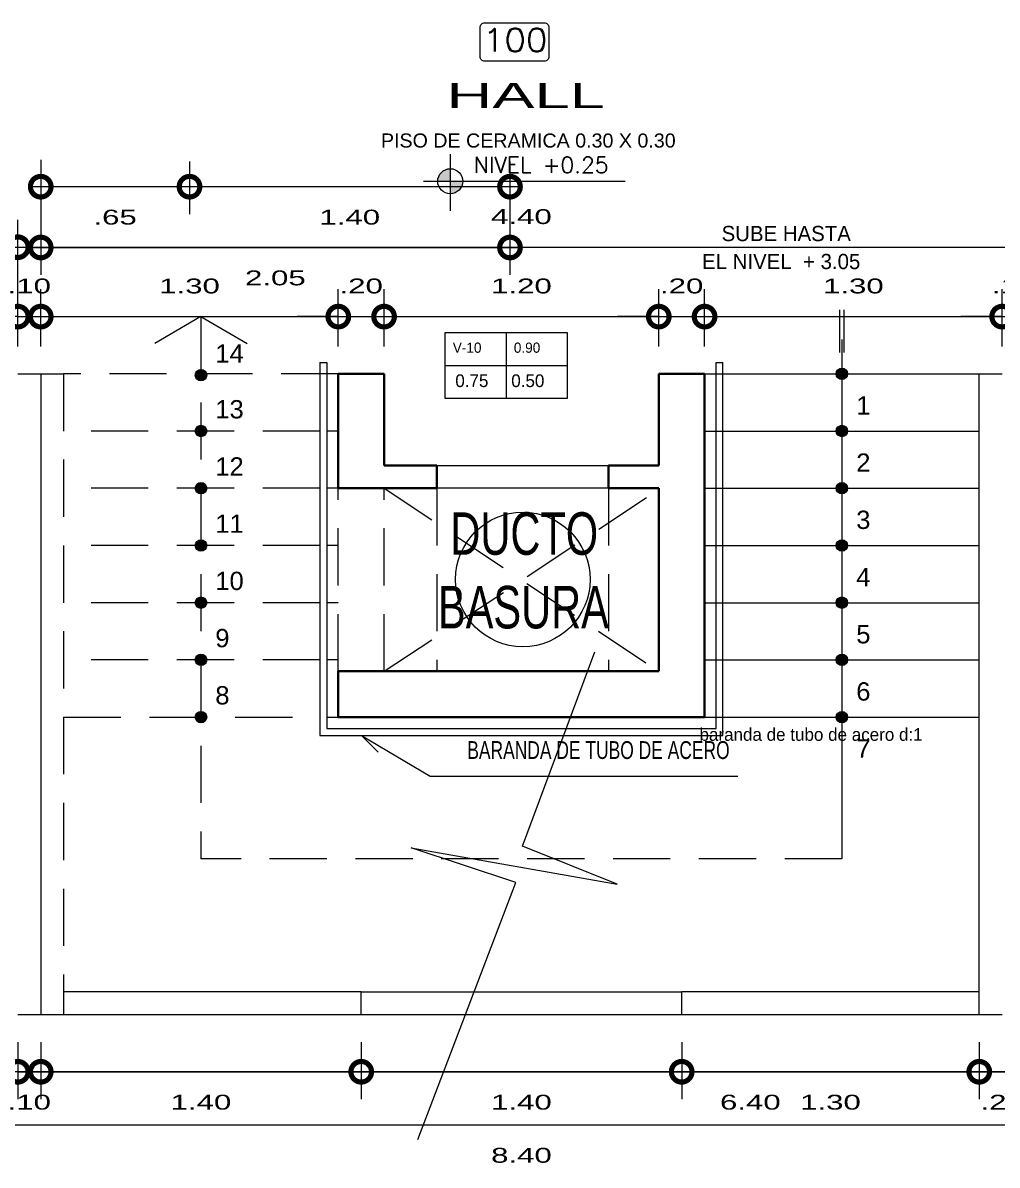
# Model space of a CAD drawing. Header units: inches. Extents: x 155.3 to 248.5, y 20.6 to 88.6.
# Drawn here: x 223.015 to 227.271, y 67.764 to 72.755 of the extents above; entities that cross this region are included whole.
import ezdxf
from ezdxf.enums import TextEntityAlignment as Align

# ---------------------------------------------------------------- set-up
doc = ezdxf.new("R2010")
doc.units = ezdxf.units.IN
doc.header["$MEASUREMENT"] = 0
doc.linetypes.add('CONTINUA', pattern=[0])
doc.linetypes.add('HIDDEN', pattern=[0.375, 0.25, -0.125])
for name, color, linetype in [('COLUMNAS', 1, 'Continuous'), ('COTAS', 252, 'Continuous'), ('ESCALERAS', 43, 'Continuous'), ('MOBILIARIO', 252, 'Continuous'), ('MURO', 7, 'Continuous'), ('MURO BAJO', 144, 'Continuous'), ('PROYECCIONES', 252, 'Continuous'), ('TEXTOS PLANTA', 7, 'Continuous'), ('TEXTURAS', 251, 'Continuous')]:
    doc.layers.add(name, color=color, linetype=linetype)
doc.styles.add('ARIALREG', font='arial.ttf')
doc.styles.add('Celso', font='swissel.ttf', dxfattribs={"width": 1.5})
doc.styles.add('ROMANS', font='romans', dxfattribs={"width": 1.1, "height": 1})
doc.styles.get("Standard").update_dxf_attribs({"font": 'arial.ttf'})
doc.dimstyles.new('PLANTA 1-50', dxfattribs={"dimtxt": 0.065, "dimasz": 0.18, "dimexe": 0.12, "dimexo": 0.12, "dimgap": 0.1, "dimtad": 2, "dimzin": 4, "dimdsep": 46, "dimtxsty": 'Celso', "dimblk": 'DOTSMALL', "dimcen": 0.065, "dimdle": 0.05, "dimclrd": 14, "dimclre": 251, "dimclrt": 256, "dimaunit": 1, "dimadec": 4, "dimazin": 1, "dimtfac": 1, "dimtix": 1, "dimtmove": 0, "dimatfit": 3, "dimldrblk": 'DOTSMALL', "dimfxl": 1, "dimlwd": 9, "dimlwe": 9, "dimarcsym": 0})

# ---------------------------------------------------------------- blocks, each defined once
blk = doc.blocks.new('_DotSmall')
at = {"color": 0, "linetype": 'ByBlock', "lineweight": 0, "const_width": 0.5}
blk.add_lwpolyline([(-0.0625, 0, 1), (0.0625, 0, 1)], format="xyb", close=True, dxfattribs=at)
blk = doc.blocks.new('*D504')
at = {"layer": 'COTAS', "color": 251, "linetype": 'CONTINUA', "lineweight": 9, "transparency": 16777216}
blk.add_line((222.9927, 71.3416), (222.9927, 71.5916), dxfattribs=at)
at = {"layer": 'COTAS', "color": 251, "linetype": 'Continuous', "lineweight": 9, "transparency": 16777216}
blk.add_line((223.0927, 71.3416), (223.0927, 71.5916), dxfattribs=at)
at = {"layer": 'COTAS', "color": 14, "linetype": 'CONTINUA', "lineweight": 9, "transparency": 16777216}
for p, q in [((222.9927, 71.4716), (222.8127, 71.4716)), ((222.9927, 71.4716), (223.0927, 71.4716)), ((223.0927, 71.4716), (223.2727, 71.4716))]:
    blk.add_line(p, q, dxfattribs=at)
at = {"layer": 'Defpoints', "color": 0, "lineweight": 0, "transparency": 16777216}
for p in [(223.0927, 71.4716), (222.9927, 71.2216), (223.0927, 71.2216)]:
    blk.add_point(p, dxfattribs=at)
at = {"layer": 'COTAS', "color": 14, "lineweight": 9, "transparency": 16777216, "xscale": 0.18, "yscale": 0.18, "zscale": 0.18}
blk.add_blockref('_DotSmall', (222.9927, 71.4716), dxfattribs=at)
at = {"layer": 'COTAS', "color": 14, "lineweight": 9, "transparency": 16777216, "xscale": 0.18, "yscale": 0.18, "zscale": 0.18, "rotation": 180}
blk.add_blockref('_DotSmall', (223.0927, 71.4716), dxfattribs=at)
at = {"layer": 'COTAS', "lineweight": 0, "transparency": 16777216, "insert": (223.0427, 71.605), "char_height": 0.065, "attachment_point": 5, "style": 'Celso'}
blk.add_mtext('.10', dxfattribs=at)
blk = doc.blocks.new('*D505')
at = {"layer": 'COTAS', "color": 251, "linetype": 'CONTINUA', "lineweight": 9, "transparency": 16777216}
blk.add_line((223.0927, 71.3416), (223.0927, 71.5916), dxfattribs=at)
at = {"layer": 'COTAS', "color": 251, "linetype": 'Continuous', "lineweight": 9, "transparency": 16777216}
blk.add_line((224.3927, 71.3416), (224.3927, 71.5916), dxfattribs=at)
at = {"layer": 'COTAS', "color": 14, "linetype": 'CONTINUA', "lineweight": 9, "transparency": 16777216}
blk.add_line((223.0427, 71.4716), (224.4427, 71.4716), dxfattribs=at)
at = {"layer": 'Defpoints', "color": 0, "lineweight": 0, "transparency": 16777216}
for p in [(224.3927, 71.4716), (223.0927, 71.2216), (224.3927, 71.2216)]:
    blk.add_point(p, dxfattribs=at)
at = {"layer": 'COTAS', "color": 14, "lineweight": 9, "transparency": 16777216, "xscale": 0.18, "yscale": 0.18, "zscale": 0.18, "rotation": 180}
blk.add_blockref('_DotSmall', (223.0927, 71.4716), dxfattribs=at)
at = {"layer": 'COTAS', "color": 14, "lineweight": 9, "transparency": 16777216, "xscale": 0.18, "yscale": 0.18, "zscale": 0.18}
blk.add_blockref('_DotSmall', (224.3927, 71.4716), dxfattribs=at)
at = {"layer": 'COTAS', "lineweight": 0, "transparency": 16777216, "insert": (223.7427, 71.605), "char_height": 0.065, "attachment_point": 5, "style": 'Celso'}
blk.add_mtext('1.30', dxfattribs=at)
blk = doc.blocks.new('*D506')
at = {"layer": 'COTAS', "color": 251, "linetype": 'CONTINUA', "lineweight": 9, "transparency": 16777216}
blk.add_line((224.3927, 71.3416), (224.3927, 71.5916), dxfattribs=at)
at = {"layer": 'COTAS', "color": 251, "linetype": 'Continuous', "lineweight": 9, "transparency": 16777216}
blk.add_line((224.5927, 71.3416), (224.5927, 71.5916), dxfattribs=at)
at = {"layer": 'COTAS', "color": 14, "linetype": 'CONTINUA', "lineweight": 9, "transparency": 16777216}
for p, q in [((224.3927, 71.4716), (224.2127, 71.4716)), ((224.3927, 71.4716), (224.5927, 71.4716)), ((224.5927, 71.4716), (224.7727, 71.4716))]:
    blk.add_line(p, q, dxfattribs=at)
at = {"layer": 'Defpoints', "color": 0, "lineweight": 0, "transparency": 16777216}
for p in [(224.5927, 71.4716), (224.3927, 71.2216), (224.5927, 71.2216)]:
    blk.add_point(p, dxfattribs=at)
at = {"layer": 'COTAS', "color": 14, "lineweight": 9, "transparency": 16777216, "xscale": 0.18, "yscale": 0.18, "zscale": 0.18}
blk.add_blockref('_DotSmall', (224.3927, 71.4716), dxfattribs=at)
at = {"layer": 'COTAS', "color": 14, "lineweight": 9, "transparency": 16777216, "xscale": 0.18, "yscale": 0.18, "zscale": 0.18, "rotation": 180}
blk.add_blockref('_DotSmall', (224.5927, 71.4716), dxfattribs=at)
at = {"layer": 'COTAS', "lineweight": 0, "transparency": 16777216, "insert": (224.4927, 71.605), "char_height": 0.065, "attachment_point": 5, "style": 'Celso'}
blk.add_mtext('.20', dxfattribs=at)
blk = doc.blocks.new('*D507')
at = {"layer": 'COTAS', "color": 251, "linetype": 'CONTINUA', "lineweight": 9, "transparency": 16777216}
blk.add_line((224.5927, 71.3416), (224.5927, 71.5916), dxfattribs=at)
at = {"layer": 'COTAS', "color": 251, "linetype": 'Continuous', "lineweight": 9, "transparency": 16777216}
blk.add_line((225.7927, 71.3416), (225.7927, 71.5916), dxfattribs=at)
at = {"layer": 'COTAS', "color": 14, "linetype": 'CONTINUA', "lineweight": 9, "transparency": 16777216}
blk.add_line((224.5427, 71.4716), (225.8427, 71.4716), dxfattribs=at)
at = {"layer": 'Defpoints', "color": 0, "lineweight": 0, "transparency": 16777216}
for p in [(225.7927, 71.4716), (224.5927, 71.2216), (225.7927, 71.2216)]:
    blk.add_point(p, dxfattribs=at)
at = {"layer": 'COTAS', "color": 14, "lineweight": 9, "transparency": 16777216, "xscale": 0.18, "yscale": 0.18, "zscale": 0.18, "rotation": 180}
blk.add_blockref('_DotSmall', (224.5927, 71.4716), dxfattribs=at)
at = {"layer": 'COTAS', "color": 14, "lineweight": 9, "transparency": 16777216, "xscale": 0.18, "yscale": 0.18, "zscale": 0.18}
blk.add_blockref('_DotSmall', (225.7927, 71.4716), dxfattribs=at)
at = {"layer": 'COTAS', "lineweight": 0, "transparency": 16777216, "insert": (225.1927, 71.605), "char_height": 0.065, "attachment_point": 5, "style": 'Celso'}
blk.add_mtext('1.20', dxfattribs=at)
blk = doc.blocks.new('*D508')
at = {"layer": 'COTAS', "color": 251, "linetype": 'CONTINUA', "lineweight": 9, "transparency": 16777216}
blk.add_line((225.7927, 71.3416), (225.7927, 71.5916), dxfattribs=at)
at = {"layer": 'COTAS', "color": 251, "linetype": 'Continuous', "lineweight": 9, "transparency": 16777216}
blk.add_line((225.9927, 71.3416), (225.9927, 71.5916), dxfattribs=at)
at = {"layer": 'COTAS', "color": 14, "linetype": 'CONTINUA', "lineweight": 9, "transparency": 16777216}
for p, q in [((225.7927, 71.4716), (225.6127, 71.4716)), ((225.7927, 71.4716), (225.9927, 71.4716)), ((225.9927, 71.4716), (226.1727, 71.4716))]:
    blk.add_line(p, q, dxfattribs=at)
at = {"layer": 'Defpoints', "color": 0, "lineweight": 0, "transparency": 16777216}
for p in [(225.9927, 71.4716), (225.7927, 71.2216), (225.9927, 71.2216)]:
    blk.add_point(p, dxfattribs=at)
at = {"layer": 'COTAS', "color": 14, "lineweight": 9, "transparency": 16777216, "xscale": 0.18, "yscale": 0.18, "zscale": 0.18}
blk.add_blockref('_DotSmall', (225.7927, 71.4716), dxfattribs=at)
at = {"layer": 'COTAS', "color": 14, "lineweight": 9, "transparency": 16777216, "xscale": 0.18, "yscale": 0.18, "zscale": 0.18, "rotation": 180}
blk.add_blockref('_DotSmall', (225.9927, 71.4716), dxfattribs=at)
at = {"layer": 'COTAS', "lineweight": 0, "transparency": 16777216, "insert": (225.8927, 71.605), "char_height": 0.065, "attachment_point": 5, "style": 'Celso'}
blk.add_mtext('.20', dxfattribs=at)
blk = doc.blocks.new('*D482')
at = {"layer": 'COTAS', "color": 251, "linetype": 'CONTINUA', "lineweight": 9, "transparency": 16777216}
blk.add_line((225.9927, 71.3416), (225.9927, 71.5916), dxfattribs=at)
at = {"layer": 'COTAS', "color": 251, "linetype": 'Continuous', "lineweight": 9, "transparency": 16777216}
blk.add_line((227.2927, 71.3416), (227.2927, 71.5916), dxfattribs=at)
at = {"layer": 'COTAS', "color": 14, "linetype": 'CONTINUA', "lineweight": 9, "transparency": 16777216}
blk.add_line((225.9427, 71.4716), (227.3427, 71.4716), dxfattribs=at)
at = {"layer": 'Defpoints', "color": 0, "lineweight": 0, "transparency": 16777216}
for p in [(227.2927, 71.4716), (225.9927, 71.2216), (227.2927, 71.2216)]:
    blk.add_point(p, dxfattribs=at)
at = {"layer": 'COTAS', "color": 14, "lineweight": 9, "transparency": 16777216, "xscale": 0.18, "yscale": 0.18, "zscale": 0.18, "rotation": 180}
blk.add_blockref('_DotSmall', (225.9927, 71.4716), dxfattribs=at)
at = {"layer": 'COTAS', "color": 14, "lineweight": 9, "transparency": 16777216, "xscale": 0.18, "yscale": 0.18, "zscale": 0.18}
blk.add_blockref('_DotSmall', (227.2927, 71.4716), dxfattribs=at)
at = {"layer": 'COTAS', "lineweight": 0, "transparency": 16777216, "insert": (226.6427, 71.605), "char_height": 0.065, "attachment_point": 5, "style": 'Celso'}
blk.add_mtext('1.30', dxfattribs=at)
blk = doc.blocks.new('*D483')
at = {"layer": 'COTAS', "color": 251, "linetype": 'CONTINUA', "lineweight": 9, "transparency": 16777216}
blk.add_line((227.2927, 71.3416), (227.2927, 71.5916), dxfattribs=at)
at = {"layer": 'COTAS', "color": 251, "linetype": 'Continuous', "lineweight": 9, "transparency": 16777216}
blk.add_line((227.3927, 71.3416), (227.3927, 71.5916), dxfattribs=at)
at = {"layer": 'COTAS', "color": 14, "linetype": 'CONTINUA', "lineweight": 9, "transparency": 16777216}
for p, q in [((227.2927, 71.4716), (227.1127, 71.4716)), ((227.2927, 71.4716), (227.3927, 71.4716)), ((227.3927, 71.4716), (227.5727, 71.4716))]:
    blk.add_line(p, q, dxfattribs=at)
at = {"layer": 'Defpoints', "color": 0, "lineweight": 0, "transparency": 16777216}
for p in [(227.3927, 71.4716), (227.2927, 71.2216), (227.3927, 71.2216)]:
    blk.add_point(p, dxfattribs=at)
at = {"layer": 'COTAS', "color": 14, "lineweight": 9, "transparency": 16777216, "xscale": 0.18, "yscale": 0.18, "zscale": 0.18}
blk.add_blockref('_DotSmall', (227.2927, 71.4716), dxfattribs=at)
at = {"layer": 'COTAS', "color": 14, "lineweight": 9, "transparency": 16777216, "xscale": 0.18, "yscale": 0.18, "zscale": 0.18, "rotation": 180}
blk.add_blockref('_DotSmall', (227.3927, 71.4716), dxfattribs=at)
at = {"layer": 'COTAS', "lineweight": 0, "transparency": 16777216, "insert": (227.3427, 71.605), "char_height": 0.065, "attachment_point": 5, "style": 'Celso'}
blk.add_mtext('.10', dxfattribs=at)
blk = doc.blocks.new('*D484')
at = {"layer": 'COTAS', "color": 251, "linetype": 'CONTINUA', "lineweight": 9, "transparency": 16777216}
blk.add_line((222.9927, 71.3416), (222.9927, 71.8948), dxfattribs=at)
at = {"layer": 'COTAS', "color": 251, "linetype": 'Continuous', "lineweight": 9, "transparency": 16777216}
blk.add_line((227.3927, 71.3416), (227.3927, 71.8948), dxfattribs=at)
at = {"layer": 'COTAS', "color": 14, "linetype": 'CONTINUA', "lineweight": 9, "transparency": 16777216}
blk.add_line((222.9427, 71.7748), (227.4427, 71.7748), dxfattribs=at)
at = {"layer": 'Defpoints', "color": 0, "lineweight": 0, "transparency": 16777216}
for p in [(227.3927, 71.7748), (222.9927, 71.2216), (227.3927, 71.2216)]:
    blk.add_point(p, dxfattribs=at)
at = {"layer": 'COTAS', "color": 14, "lineweight": 9, "transparency": 16777216, "xscale": 0.18, "yscale": 0.18, "zscale": 0.18, "rotation": 180}
blk.add_blockref('_DotSmall', (222.9927, 71.7748), dxfattribs=at)
at = {"layer": 'COTAS', "color": 14, "lineweight": 9, "transparency": 16777216, "xscale": 0.18, "yscale": 0.18, "zscale": 0.18}
blk.add_blockref('_DotSmall', (227.3927, 71.7748), dxfattribs=at)
at = {"layer": 'COTAS', "lineweight": 0, "transparency": 16777216, "insert": (225.1927, 71.9082), "char_height": 0.065, "attachment_point": 5, "style": 'Celso'}
blk.add_mtext('4.40', dxfattribs=at)
blk = doc.blocks.new('*D485')
at = {"layer": 'COTAS', "color": 251, "linetype": 'CONTINUA', "lineweight": 9, "transparency": 16777216}
blk.add_line((222.9927, 68.3016), (222.9927, 68.0517), dxfattribs=at)
at = {"layer": 'COTAS', "color": 251, "linetype": 'Continuous', "lineweight": 9, "transparency": 16777216}
blk.add_line((223.0927, 68.3016), (223.0927, 68.0517), dxfattribs=at)
at = {"layer": 'COTAS', "color": 14, "linetype": 'CONTINUA', "lineweight": 9, "transparency": 16777216}
for p, q in [((222.9927, 68.1717), (222.8127, 68.1717)), ((222.9927, 68.1717), (223.0927, 68.1717)), ((223.0927, 68.1717), (223.2727, 68.1717))]:
    blk.add_line(p, q, dxfattribs=at)
at = {"layer": 'Defpoints', "color": 0, "lineweight": 0, "transparency": 16777216}
for p in [(222.9927, 68.4216), (223.0927, 68.4216), (223.0927, 68.1717)]:
    blk.add_point(p, dxfattribs=at)
at = {"layer": 'COTAS', "color": 14, "lineweight": 9, "transparency": 16777216, "xscale": 0.18, "yscale": 0.18, "zscale": 0.18}
blk.add_blockref('_DotSmall', (222.9927, 68.1717), dxfattribs=at)
at = {"layer": 'COTAS', "color": 14, "lineweight": 9, "transparency": 16777216, "xscale": 0.18, "yscale": 0.18, "zscale": 0.18, "rotation": 180}
blk.add_blockref('_DotSmall', (223.0927, 68.1717), dxfattribs=at)
at = {"layer": 'COTAS', "lineweight": 0, "transparency": 16777216, "insert": (223.0427, 68.0384), "char_height": 0.065, "attachment_point": 5, "style": 'Celso'}
blk.add_mtext('.10', dxfattribs=at)
blk = doc.blocks.new('*D486')
at = {"layer": 'COTAS', "color": 251, "linetype": 'CONTINUA', "lineweight": 9, "transparency": 16777216}
blk.add_line((223.0927, 68.3016), (223.0927, 68.0517), dxfattribs=at)
at = {"layer": 'COTAS', "color": 251, "linetype": 'Continuous', "lineweight": 9, "transparency": 16777216}
blk.add_line((224.4927, 68.3016), (224.4927, 68.0517), dxfattribs=at)
at = {"layer": 'COTAS', "color": 14, "linetype": 'CONTINUA', "lineweight": 9, "transparency": 16777216}
blk.add_line((223.0427, 68.1717), (224.5427, 68.1717), dxfattribs=at)
at = {"layer": 'Defpoints', "color": 0, "lineweight": 0, "transparency": 16777216}
for p in [(223.0927, 68.4216), (224.4927, 68.4216), (224.4927, 68.1717)]:
    blk.add_point(p, dxfattribs=at)
at = {"layer": 'COTAS', "color": 14, "lineweight": 9, "transparency": 16777216, "xscale": 0.18, "yscale": 0.18, "zscale": 0.18, "rotation": 180}
blk.add_blockref('_DotSmall', (223.0927, 68.1717), dxfattribs=at)
at = {"layer": 'COTAS', "color": 14, "lineweight": 9, "transparency": 16777216, "xscale": 0.18, "yscale": 0.18, "zscale": 0.18}
blk.add_blockref('_DotSmall', (224.4927, 68.1717), dxfattribs=at)
at = {"layer": 'COTAS', "lineweight": 0, "transparency": 16777216, "insert": (223.7927, 68.0384), "char_height": 0.065, "attachment_point": 5, "style": 'Celso'}
blk.add_mtext('1.40', dxfattribs=at)
blk = doc.blocks.new('*D487')
at = {"layer": 'COTAS', "color": 251, "linetype": 'CONTINUA', "lineweight": 9, "transparency": 16777216}
blk.add_line((224.4927, 68.3016), (224.4927, 68.0517), dxfattribs=at)
at = {"layer": 'COTAS', "color": 251, "linetype": 'Continuous', "lineweight": 9, "transparency": 16777216}
blk.add_line((225.8927, 68.3016), (225.8927, 68.0517), dxfattribs=at)
at = {"layer": 'COTAS', "color": 14, "linetype": 'CONTINUA', "lineweight": 9, "transparency": 16777216}
blk.add_line((224.4427, 68.1717), (225.9427, 68.1717), dxfattribs=at)
at = {"layer": 'Defpoints', "color": 0, "lineweight": 0, "transparency": 16777216}
for p in [(224.4927, 68.4216), (225.8927, 68.4216), (225.8927, 68.1717)]:
    blk.add_point(p, dxfattribs=at)
at = {"layer": 'COTAS', "color": 14, "lineweight": 9, "transparency": 16777216, "xscale": 0.18, "yscale": 0.18, "zscale": 0.18, "rotation": 180}
blk.add_blockref('_DotSmall', (224.4927, 68.1717), dxfattribs=at)
at = {"layer": 'COTAS', "color": 14, "lineweight": 9, "transparency": 16777216, "xscale": 0.18, "yscale": 0.18, "zscale": 0.18}
blk.add_blockref('_DotSmall', (225.8927, 68.1717), dxfattribs=at)
at = {"layer": 'COTAS', "lineweight": 0, "transparency": 16777216, "insert": (225.1927, 68.0384), "char_height": 0.065, "attachment_point": 5, "style": 'Celso'}
blk.add_mtext('1.40', dxfattribs=at)
blk = doc.blocks.new('*D488')
at = {"layer": 'COTAS', "color": 251, "linetype": 'CONTINUA', "lineweight": 9, "transparency": 16777216}
blk.add_line((225.8927, 68.3016), (225.8927, 68.0517), dxfattribs=at)
at = {"layer": 'COTAS', "color": 251, "linetype": 'Continuous', "lineweight": 9, "transparency": 16777216}
blk.add_line((227.1927, 68.3016), (227.1927, 68.0517), dxfattribs=at)
at = {"layer": 'COTAS', "color": 14, "linetype": 'CONTINUA', "lineweight": 9, "transparency": 16777216}
blk.add_line((225.8427, 68.1717), (227.2427, 68.1717), dxfattribs=at)
at = {"layer": 'Defpoints', "color": 0, "lineweight": 0, "transparency": 16777216}
for p in [(225.8927, 68.4216), (227.1927, 68.4216), (227.1927, 68.1717)]:
    blk.add_point(p, dxfattribs=at)
at = {"layer": 'COTAS', "color": 14, "lineweight": 9, "transparency": 16777216, "xscale": 0.18, "yscale": 0.18, "zscale": 0.18, "rotation": 180}
blk.add_blockref('_DotSmall', (225.8927, 68.1717), dxfattribs=at)
at = {"layer": 'COTAS', "color": 14, "lineweight": 9, "transparency": 16777216, "xscale": 0.18, "yscale": 0.18, "zscale": 0.18}
blk.add_blockref('_DotSmall', (227.1927, 68.1717), dxfattribs=at)
at = {"layer": 'COTAS', "lineweight": 0, "transparency": 16777216, "insert": (226.5427, 68.0384), "char_height": 0.065, "attachment_point": 5, "style": 'Celso'}
blk.add_mtext('1.30', dxfattribs=at)
blk = doc.blocks.new('*D489')
at = {"layer": 'COTAS', "color": 251, "linetype": 'CONTINUA', "lineweight": 9, "transparency": 16777216}
blk.add_line((227.1927, 68.3016), (227.1927, 68.0517), dxfattribs=at)
at = {"layer": 'COTAS', "color": 251, "linetype": 'Continuous', "lineweight": 9, "transparency": 16777216}
blk.add_line((227.3927, 68.3016), (227.3927, 68.0517), dxfattribs=at)
at = {"layer": 'COTAS', "color": 14, "linetype": 'CONTINUA', "lineweight": 9, "transparency": 16777216}
for p, q in [((227.1927, 68.1717), (227.0127, 68.1717)), ((227.1927, 68.1717), (227.3927, 68.1717)), ((227.3927, 68.1717), (227.5727, 68.1717))]:
    blk.add_line(p, q, dxfattribs=at)
at = {"layer": 'Defpoints', "color": 0, "lineweight": 0, "transparency": 16777216}
for p in [(227.1927, 68.4216), (227.3927, 68.4216), (227.3927, 68.1717)]:
    blk.add_point(p, dxfattribs=at)
at = {"layer": 'COTAS', "color": 14, "lineweight": 9, "transparency": 16777216, "xscale": 0.18, "yscale": 0.18, "zscale": 0.18}
blk.add_blockref('_DotSmall', (227.1927, 68.1717), dxfattribs=at)
at = {"layer": 'COTAS', "color": 14, "lineweight": 9, "transparency": 16777216, "xscale": 0.18, "yscale": 0.18, "zscale": 0.18, "rotation": 180}
blk.add_blockref('_DotSmall', (227.3927, 68.1717), dxfattribs=at)
at = {"layer": 'COTAS', "lineweight": 0, "transparency": 16777216, "insert": (227.2927, 68.0383), "char_height": 0.065, "attachment_point": 5, "style": 'Celso'}
blk.add_mtext('.20', dxfattribs=at)
blk = doc.blocks.new('*D491')
at = {"layer": 'COTAS', "color": 251, "linetype": 'Continuous', "lineweight": 9, "transparency": 16777216}
blk.add_line((222.9927, 68.3016), (222.9927, 68.0517), dxfattribs=at)
at = {"layer": 'COTAS', "color": 251, "linetype": 'CONTINUA', "lineweight": 9, "transparency": 16777216}
blk.add_line((229.3927, 68.3016), (229.3927, 68.0517), dxfattribs=at)
at = {"layer": 'COTAS', "color": 14, "linetype": 'CONTINUA', "lineweight": 9, "transparency": 16777216}
blk.add_line((229.4427, 68.1717), (222.9427, 68.1717), dxfattribs=at)
at = {"layer": 'Defpoints', "color": 0, "lineweight": 0, "transparency": 16777216}
for p in [(222.9927, 68.4216), (229.3927, 68.4216), (222.9927, 68.1717)]:
    blk.add_point(p, dxfattribs=at)
at = {"layer": 'COTAS', "color": 14, "lineweight": 9, "transparency": 16777216, "xscale": 0.18, "yscale": 0.18, "zscale": 0.18, "rotation": 180}
blk.add_blockref('_DotSmall', (222.9927, 68.1717), dxfattribs=at)
at = {"layer": 'COTAS', "color": 14, "lineweight": 9, "transparency": 16777216, "xscale": 0.18, "yscale": 0.18, "zscale": 0.18}
blk.add_blockref('_DotSmall', (229.3927, 68.1717), dxfattribs=at)
at = {"layer": 'COTAS', "lineweight": 0, "transparency": 16777216, "insert": (226.1927, 68.0384), "char_height": 0.065, "attachment_point": 5, "style": 'Celso'}
blk.add_mtext('6.40', dxfattribs=at)
blk = doc.blocks.new('*D492')
at = {"layer": 'COTAS', "color": 251, "linetype": 'Continuous', "lineweight": 9, "transparency": 16777216}
blk.add_line((220.9928, 68.3016), (220.9928, 68.0517), dxfattribs=at)
at = {"layer": 'COTAS', "color": 251, "linetype": 'CONTINUA', "lineweight": 9, "transparency": 16777216}
blk.add_line((222.9927, 68.3016), (222.9927, 68.0517), dxfattribs=at)
at = {"layer": 'COTAS', "color": 14, "linetype": 'CONTINUA', "lineweight": 9, "transparency": 16777216}
blk.add_line((223.0427, 68.1717), (220.9428, 68.1717), dxfattribs=at)
at = {"layer": 'Defpoints', "color": 0, "lineweight": 0, "transparency": 16777216}
for p in [(220.9928, 68.4216), (222.9927, 68.4216), (220.9928, 68.1717)]:
    blk.add_point(p, dxfattribs=at)
at = {"layer": 'COTAS', "color": 14, "lineweight": 9, "transparency": 16777216, "xscale": 0.18, "yscale": 0.18, "zscale": 0.18, "rotation": 180}
blk.add_blockref('_DotSmall', (220.9928, 68.1717), dxfattribs=at)
at = {"layer": 'COTAS', "color": 14, "lineweight": 9, "transparency": 16777216, "xscale": 0.18, "yscale": 0.18, "zscale": 0.18}
blk.add_blockref('_DotSmall', (222.9927, 68.1717), dxfattribs=at)
at = {"layer": 'COTAS', "lineweight": 0, "transparency": 16777216, "insert": (221.9927, 68.0383), "char_height": 0.065, "attachment_point": 5, "style": 'Celso'}
blk.add_mtext('2.00', dxfattribs=at)
blk = doc.blocks.new('*D493')
at = {"layer": 'COTAS', "color": 251, "linetype": 'CONTINUA', "lineweight": 9, "transparency": 16777216}
blk.add_line((220.9928, 68.3016), (220.9928, 67.8197), dxfattribs=at)
at = {"layer": 'COTAS', "color": 251, "linetype": 'Continuous', "lineweight": 9, "transparency": 16777216}
blk.add_line((229.3927, 68.3016), (229.3927, 67.8197), dxfattribs=at)
at = {"layer": 'COTAS', "color": 14, "linetype": 'CONTINUA', "lineweight": 9, "transparency": 16777216}
blk.add_line((220.9428, 67.9397), (229.4427, 67.9397), dxfattribs=at)
at = {"layer": 'Defpoints', "color": 0, "lineweight": 0, "transparency": 16777216}
for p in [(220.9928, 68.4216), (229.3927, 68.4216), (229.3927, 67.9397)]:
    blk.add_point(p, dxfattribs=at)
at = {"layer": 'COTAS', "color": 14, "lineweight": 9, "transparency": 16777216, "xscale": 0.18, "yscale": 0.18, "zscale": 0.18, "rotation": 180}
blk.add_blockref('_DotSmall', (220.9928, 67.9397), dxfattribs=at)
at = {"layer": 'COTAS', "color": 14, "lineweight": 9, "transparency": 16777216, "xscale": 0.18, "yscale": 0.18, "zscale": 0.18}
blk.add_blockref('_DotSmall', (229.3927, 67.9397), dxfattribs=at)
at = {"layer": 'COTAS', "lineweight": 0, "transparency": 16777216, "insert": (225.1927, 67.8063), "char_height": 0.065, "attachment_point": 5, "style": 'Celso'}
blk.add_mtext('8.40', dxfattribs=at)
blk = doc.blocks.new('*D345')
at = {"layer": 'COTAS', "color": 251, "linetype": 'Continuous', "lineweight": 9, "transparency": 16777216}
blk.add_line((223.7427, 72.1489), (223.7427, 71.9193), dxfattribs=at)
at = {"layer": 'COTAS', "color": 251, "linetype": 'CONTINUA', "lineweight": 9, "transparency": 16777216}
blk.add_line((225.1427, 72.1489), (225.1427, 71.9193), dxfattribs=at)
at = {"layer": 'COTAS', "color": 14, "linetype": 'CONTINUA', "lineweight": 9, "transparency": 16777216}
blk.add_line((225.1927, 72.0393), (223.6927, 72.0393), dxfattribs=at)
at = {"layer": 'Defpoints', "color": 0, "lineweight": 0, "transparency": 16777216}
for p in [(223.7427, 72.2689), (225.1427, 72.2689), (223.7427, 72.0393)]:
    blk.add_point(p, dxfattribs=at)
at = {"layer": 'COTAS', "color": 14, "lineweight": 9, "transparency": 16777216, "xscale": 0.18, "yscale": 0.18, "zscale": 0.18, "rotation": 180}
blk.add_blockref('_DotSmall', (223.7427, 72.0393), dxfattribs=at)
at = {"layer": 'COTAS', "color": 14, "lineweight": 9, "transparency": 16777216, "xscale": 0.18, "yscale": 0.18, "zscale": 0.18}
blk.add_blockref('_DotSmall', (225.1427, 72.0393), dxfattribs=at)
at = {"layer": 'COTAS', "lineweight": 0, "transparency": 16777216, "insert": (224.4427, 71.9059), "char_height": 0.065, "attachment_point": 5, "style": 'Celso'}
blk.add_mtext('1.40', dxfattribs=at)
blk = doc.blocks.new('*D346')
at = {"layer": 'COTAS', "color": 251, "linetype": 'Continuous', "lineweight": 9, "transparency": 16777216}
blk.add_line((223.0927, 72.1572), (223.0927, 71.9193), dxfattribs=at)
at = {"layer": 'COTAS', "color": 251, "linetype": 'CONTINUA', "lineweight": 9, "transparency": 16777216}
blk.add_line((223.7427, 72.1489), (223.7427, 71.9193), dxfattribs=at)
at = {"layer": 'COTAS', "color": 14, "linetype": 'CONTINUA', "lineweight": 9, "transparency": 16777216}
blk.add_line((223.7927, 72.0393), (223.0427, 72.0393), dxfattribs=at)
at = {"layer": 'Defpoints', "color": 0, "lineweight": 0, "transparency": 16777216}
for p in [(223.0927, 72.2772), (223.7427, 72.2689), (223.0927, 72.0393)]:
    blk.add_point(p, dxfattribs=at)
at = {"layer": 'COTAS', "color": 14, "lineweight": 9, "transparency": 16777216, "xscale": 0.18, "yscale": 0.18, "zscale": 0.18, "rotation": 180}
blk.add_blockref('_DotSmall', (223.0927, 72.0393), dxfattribs=at)
at = {"layer": 'COTAS', "color": 14, "lineweight": 9, "transparency": 16777216, "xscale": 0.18, "yscale": 0.18, "zscale": 0.18}
blk.add_blockref('_DotSmall', (223.7427, 72.0393), dxfattribs=at)
at = {"layer": 'COTAS', "lineweight": 0, "transparency": 16777216, "insert": (223.4177, 71.9059), "char_height": 0.065, "attachment_point": 5, "style": 'Celso'}
blk.add_mtext('.65', dxfattribs=at)
blk = doc.blocks.new('*D347')
at = {"layer": 'COTAS', "color": 251, "linetype": 'CONTINUA', "lineweight": 9, "transparency": 16777216}
blk.add_line((223.0927, 72.1572), (223.0927, 71.6537), dxfattribs=at)
at = {"layer": 'COTAS', "color": 251, "linetype": 'Continuous', "lineweight": 9, "transparency": 16777216}
blk.add_line((225.1427, 72.1489), (225.1427, 71.6537), dxfattribs=at)
at = {"layer": 'COTAS', "color": 14, "linetype": 'CONTINUA', "lineweight": 9, "transparency": 16777216}
blk.add_line((223.0427, 71.7737), (225.1927, 71.7737), dxfattribs=at)
at = {"layer": 'Defpoints', "color": 0, "lineweight": 0, "transparency": 16777216}
for p in [(223.0927, 72.2772), (225.1427, 72.2689), (225.1427, 71.7737)]:
    blk.add_point(p, dxfattribs=at)
at = {"layer": 'COTAS', "color": 14, "lineweight": 9, "transparency": 16777216, "xscale": 0.18, "yscale": 0.18, "zscale": 0.18, "rotation": 180}
blk.add_blockref('_DotSmall', (223.0927, 71.7737), dxfattribs=at)
at = {"layer": 'COTAS', "color": 14, "lineweight": 9, "transparency": 16777216, "xscale": 0.18, "yscale": 0.18, "zscale": 0.18}
blk.add_blockref('_DotSmall', (225.1427, 71.7737), dxfattribs=at)
at = {"layer": 'COTAS', "lineweight": 0, "transparency": 16777216, "insert": (224.1177, 71.6403), "char_height": 0.065, "attachment_point": 5, "style": 'Celso'}
blk.add_mtext('2.05', dxfattribs=at)

msp = doc.modelspace()

# ---------------------------------------------------------------- hatches: boundary and pattern name
at = {"layer": 'ESCALERAS', "lineweight": 0}
h = msp.add_hatch(color=256, dxfattribs=at)
h.paths.add_polyline_path([(223.7927, 71.2405), (223.7927, 71.2155), (223.8177, 71.2155, 0.414214)])
h.paths.add_polyline_path([(223.7927, 71.2405, 0.414214), (223.7677, 71.2155), (223.7927, 71.2155)])
h.paths.add_polyline_path([(223.7927, 71.2155), (223.7677, 71.2155, 0.414214), (223.7927, 71.1905)])
h.paths.add_polyline_path([(223.8177, 71.2155), (223.7927, 71.2155), (223.7927, 71.1905, 0.414214)])
h = msp.add_hatch(color=256, dxfattribs=at)
h.paths.add_polyline_path([(226.5927, 71.2466), (226.5927, 71.2216), (226.6177, 71.2216, 0.414214)])
h.paths.add_polyline_path([(226.5927, 71.2466, 0.414214), (226.5677, 71.2216), (226.5927, 71.2216)])
h.paths.add_polyline_path([(226.5927, 71.2216), (226.5677, 71.2216, 0.414214), (226.5927, 71.1966)])
h.paths.add_polyline_path([(226.6177, 71.2216), (226.5927, 71.2216), (226.5927, 71.1966, 0.414214)])
h = msp.add_hatch(color=256, dxfattribs=at)
h.paths.add_polyline_path([(223.7927, 70.9966), (223.7927, 70.9716), (223.8177, 70.9716, 0.414214)])
h.paths.add_polyline_path([(223.7927, 70.9966, 0.414214), (223.7677, 70.9716), (223.7927, 70.9716)])
h.paths.add_polyline_path([(223.7927, 70.9716), (223.7677, 70.9716, 0.414214), (223.7927, 70.9466)])
h.paths.add_polyline_path([(223.8177, 70.9716), (223.7927, 70.9716), (223.7927, 70.9466, 0.414214)])
h = msp.add_hatch(color=256, dxfattribs=at)
h.paths.add_polyline_path([(226.5927, 70.9966), (226.5927, 70.9716), (226.6177, 70.9716, 0.414214)])
h.paths.add_polyline_path([(226.5927, 70.9966, 0.414214), (226.5677, 70.9716), (226.5927, 70.9716)])
h.paths.add_polyline_path([(226.5927, 70.9716), (226.5677, 70.9716, 0.414214), (226.5927, 70.9466)])
h.paths.add_polyline_path([(226.6177, 70.9716), (226.5927, 70.9716), (226.5927, 70.9466, 0.414214)])
h = msp.add_hatch(color=256, dxfattribs=at)
h.paths.add_polyline_path([(223.7927, 70.7466), (223.7927, 70.7216), (223.8177, 70.7216, 0.414214)])
h.paths.add_polyline_path([(223.7927, 70.7466, 0.414214), (223.7677, 70.7216), (223.7927, 70.7216)])
h.paths.add_polyline_path([(223.7927, 70.7216), (223.7677, 70.7216, 0.414214), (223.7927, 70.6966)])
h.paths.add_polyline_path([(223.8177, 70.7216), (223.7927, 70.7216), (223.7927, 70.6966, 0.414214)])
h = msp.add_hatch(color=256, dxfattribs=at)
h.paths.add_polyline_path([(226.5927, 70.7466), (226.5927, 70.7216), (226.6177, 70.7216, 0.414214)])
h.paths.add_polyline_path([(226.5927, 70.7466, 0.414214), (226.5677, 70.7216), (226.5927, 70.7216)])
h.paths.add_polyline_path([(226.5927, 70.7216), (226.5677, 70.7216, 0.414214), (226.5927, 70.6966)])
h.paths.add_polyline_path([(226.6177, 70.7216), (226.5927, 70.7216), (226.5927, 70.6966, 0.414214)])
h = msp.add_hatch(color=256, dxfattribs=at)
h.paths.add_polyline_path([(223.7927, 70.4966), (223.7927, 70.4716), (223.8177, 70.4716, 0.414214)])
h.paths.add_polyline_path([(223.7927, 70.4966, 0.414214), (223.7677, 70.4716), (223.7927, 70.4716)])
h.paths.add_polyline_path([(223.7927, 70.4716), (223.7677, 70.4716, 0.414214), (223.7927, 70.4466)])
h.paths.add_polyline_path([(223.8177, 70.4716), (223.7927, 70.4716), (223.7927, 70.4466, 0.414214)])
h = msp.add_hatch(color=256, dxfattribs=at)
h.paths.add_polyline_path([(226.5927, 70.4966), (226.5927, 70.4716), (226.6177, 70.4716, 0.414214)])
h.paths.add_polyline_path([(226.5927, 70.4966, 0.414214), (226.5677, 70.4716), (226.5927, 70.4716)])
h.paths.add_polyline_path([(226.5927, 70.4716), (226.5677, 70.4716, 0.414214), (226.5927, 70.4466)])
h.paths.add_polyline_path([(226.6177, 70.4716), (226.5927, 70.4716), (226.5927, 70.4466, 0.414214)])
h = msp.add_hatch(color=256, dxfattribs=at)
h.paths.add_polyline_path([(223.7927, 70.2466), (223.7927, 70.2216), (223.8177, 70.2216, 0.414214)])
h.paths.add_polyline_path([(223.7927, 70.2466, 0.414214), (223.7677, 70.2216), (223.7927, 70.2216)])
h.paths.add_polyline_path([(223.7927, 70.2216), (223.7677, 70.2216, 0.414214), (223.7927, 70.1966)])
h.paths.add_polyline_path([(223.8177, 70.2216), (223.7927, 70.2216), (223.7927, 70.1966, 0.414214)])
h = msp.add_hatch(color=256, dxfattribs=at)
h.paths.add_polyline_path([(226.5927, 70.2466), (226.5927, 70.2216), (226.6177, 70.2216, 0.414214)])
h.paths.add_polyline_path([(226.5927, 70.2466, 0.414214), (226.5677, 70.2216), (226.5927, 70.2216)])
h.paths.add_polyline_path([(226.5927, 70.2216), (226.5677, 70.2216, 0.414214), (226.5927, 70.1966)])
h.paths.add_polyline_path([(226.6177, 70.2216), (226.5927, 70.2216), (226.5927, 70.1966, 0.414214)])
h = msp.add_hatch(color=256, dxfattribs=at)
h.paths.add_polyline_path([(223.7927, 69.9966), (223.7927, 69.9716), (223.8177, 69.9716, 0.414214)])
h.paths.add_polyline_path([(223.7927, 69.9966, 0.414214), (223.7677, 69.9716), (223.7927, 69.9716)])
h.paths.add_polyline_path([(223.7927, 69.9716), (223.7677, 69.9716, 0.414214), (223.7927, 69.9466)])
h.paths.add_polyline_path([(223.8177, 69.9716), (223.7927, 69.9716), (223.7927, 69.9466, 0.414214)])
h = msp.add_hatch(color=256, dxfattribs=at)
h.paths.add_polyline_path([(226.5927, 69.9966), (226.5927, 69.9716), (226.6177, 69.9716, 0.414214)])
h.paths.add_polyline_path([(226.5927, 69.9966, 0.414214), (226.5677, 69.9716), (226.5927, 69.9716)])
h.paths.add_polyline_path([(226.5927, 69.9716), (226.5677, 69.9716, 0.414214), (226.5927, 69.9466)])
h.paths.add_polyline_path([(226.6177, 69.9716), (226.5927, 69.9716), (226.5927, 69.9466, 0.414214)])
h = msp.add_hatch(color=256, dxfattribs=at)
h.paths.add_polyline_path([(223.7927, 69.7466), (223.7927, 69.7216), (223.8177, 69.7216, 0.414214)])
h.paths.add_polyline_path([(223.7927, 69.7466, 0.414214), (223.7677, 69.7216), (223.7927, 69.7216)])
h.paths.add_polyline_path([(223.7927, 69.7216), (223.7677, 69.7216, 0.414214), (223.7927, 69.6966)])
h.paths.add_polyline_path([(223.8177, 69.7216), (223.7927, 69.7216), (223.7927, 69.6966, 0.414214)])
h = msp.add_hatch(color=256, dxfattribs=at)
h.paths.add_polyline_path([(226.5927, 69.7466), (226.5927, 69.7216), (226.6177, 69.7216, 0.414214)])
h.paths.add_polyline_path([(226.5927, 69.7466, 0.414214), (226.5677, 69.7216), (226.5927, 69.7216)])
h.paths.add_polyline_path([(226.5927, 69.7216), (226.5677, 69.7216, 0.414214), (226.5927, 69.6966)])
h.paths.add_polyline_path([(226.6177, 69.7216), (226.5927, 69.7216), (226.5927, 69.6966, 0.414214)])
at = {"layer": 'TEXTOS PLANTA', "lineweight": 9}
h = msp.add_hatch(color=7, dxfattribs=at)
h.paths.add_polyline_path([(224.8269, 72.0632), (224.8815, 72.0632), (224.8815, 72.1178, 0.414214)])
h.paths.add_polyline_path([(224.8815, 72.0632), (224.8815, 72.0086, 0.414214), (224.9362, 72.0632)])

# ---------------------------------------------------------------- linework, layer by layer
at = {"color": 2, "lineweight": 0}
msp.add_line((226.0427, 71.2716), (226.0727, 71.2716), dxfattribs=at)
at = {"color": 6, "lineweight": 25}
for p, q in [((225.1971, 69.1579), (225.513, 70.0065)), ((225.168, 68.9985), (224.7109, 69.1507)), ((224.7109, 69.1507), (225.6106, 68.9912)), ((225.6106, 68.9912), (225.1971, 69.1579)), ((224.74, 67.8751), (225.168, 68.9985))]:
    msp.add_line(p, q, dxfattribs=at)
for points in [[(224.8594, 71.4022), (225.3927, 71.4022), (225.3927, 71.1133), (224.8594, 71.1133), (224.8594, 71.4022)], [(225.1261, 71.4022), (225.1261, 71.1133)], [(224.8594, 71.2578), (225.3927, 71.2578)], [(224.5673, 69.5686), (224.4944, 69.6416), (224.7944, 69.4632), (226.1384, 69.4632)]]:
    msp.add_lwpolyline(points)
at = {"layer": 'COLUMNAS', "lineweight": 0}
for p, q in [((222.9927, 71.2216), (223.0927, 71.2216)), ((223.0927, 71.2216), (223.0927, 68.4216)), ((223.1927, 68.5216), (223.1927, 68.4216)), ((224.4927, 68.5216), (223.1927, 68.5216)), ((224.4927, 68.4216), (224.4927, 68.5216)), ((225.8927, 68.4216), (225.8927, 68.5216)), ((227.1927, 68.5216), (225.8927, 68.5216)), ((227.1927, 68.4216), (227.1927, 68.5216)), ((222.9927, 68.4216), (223.0927, 68.4216)), ((223.1927, 68.4216), (224.4927, 68.4216)), ((225.8927, 68.4216), (227.1927, 68.4216))]:
    msp.add_line(p, q, dxfattribs=at)
at = {"layer": 'ESCALERAS', "lineweight": 0}
for p, q in [((226.5829, 71.3148), (226.5829, 71.5016)), ((226.6026, 71.3148), (226.6026, 71.5016)), ((226.5927, 71.3716), (226.5927, 69.102)), ((225.9927, 71.2216), (227.1927, 71.2216)), ((227.1927, 68.5216), (227.1927, 71.2216)), ((225.9927, 70.9716), (227.1927, 70.9716)), ((225.9927, 70.7216), (227.1927, 70.7216)), ((225.9927, 70.4716), (227.1927, 70.4716)), ((225.9927, 70.2216), (227.1927, 70.2216)), ((225.9927, 69.9716), (227.1927, 69.9716)), ((225.9927, 69.7216), (227.1927, 69.7216))]:
    msp.add_line(p, q, dxfattribs=at)
at = {"layer": 'ESCALERAS', "color": 144, "linetype": 'HIDDEN', "lineweight": 0}
for p, q in [((223.7927, 71.4716), (223.5906, 71.3543)), ((223.7927, 71.4716), (223.7927, 69.102)), ((223.7927, 71.4716), (223.9949, 71.3543)), ((223.1927, 71.2216), (223.1927, 68.5216)), ((224.3927, 71.2216), (223.1927, 71.2216)), ((224.3127, 70.9716), (223.1927, 70.9716)), ((224.3927, 70.9716), (224.3427, 70.9716)), ((224.3127, 70.7216), (223.1927, 70.7216)), ((224.3927, 70.7216), (224.3427, 70.7216)), ((224.3127, 70.4716), (223.1927, 70.4716)), ((224.3927, 70.4716), (224.3427, 70.4716)), ((224.3127, 70.2216), (223.1927, 70.2216)), ((224.3927, 70.2216), (224.3427, 70.2216)), ((224.3127, 69.9716), (223.1927, 69.9716)), ((224.3927, 69.9716), (224.3427, 69.9716)), ((223.1927, 69.7216), (224.3127, 69.7216)), ((224.3427, 69.7216), (224.3927, 69.7216)), ((226.5927, 69.102), (223.7927, 69.102))]:
    msp.add_line(p, q, dxfattribs=at)
at = {"layer": 'ESCALERAS', "lineweight": 0}
for centre in [(223.7927, 71.2155), (226.5927, 71.2216), (223.7927, 70.9716), (226.5927, 70.9716), (223.7927, 70.7216), (226.5927, 70.7216), (223.7927, 70.4716), (226.5927, 70.4716), (223.7927, 70.2216), (226.5927, 70.2216), (223.7927, 69.9716), (226.5927, 69.9716), (223.7927, 69.7216), (226.5927, 69.7216)]:
    msp.add_circle(centre, 0.025, dxfattribs=at)
at = {"layer": 'MOBILIARIO', "color": 2, "lineweight": 0}
for p, q in [((224.3127, 71.2716), (224.3127, 69.6416)), ((224.3127, 71.2716), (224.3427, 71.2716)), ((224.3427, 71.2716), (224.3427, 69.6716)), ((226.0427, 69.6716), (226.0427, 71.2716)), ((226.0727, 69.6416), (226.0727, 71.2716)), ((224.3127, 69.6416), (226.0727, 69.6416)), ((224.3427, 69.6716), (226.0427, 69.6716))]:
    msp.add_line(p, q, dxfattribs=at)
at = {"layer": 'MURO', "color": 7, "lineweight": 40}
for p, q in [((224.3927, 71.2216), (224.3927, 70.7216)), ((224.3927, 71.2216), (224.5927, 71.2216)), ((224.5927, 71.2216), (224.5927, 70.8216)), ((225.7927, 71.2216), (225.9927, 71.2216)), ((225.7927, 70.8216), (225.7927, 71.2216)), ((225.9927, 69.7216), (225.9927, 71.2216)), ((224.5927, 70.8216), (224.8227, 70.8216)), ((224.8227, 70.8216), (224.8227, 70.7216)), ((225.5727, 70.8216), (225.5727, 70.7216)), ((225.5727, 70.8216), (225.7927, 70.8216)), ((224.3927, 70.7216), (224.8227, 70.7216)), ((225.5727, 70.7216), (225.7927, 70.7216)), ((225.7927, 69.9216), (225.7927, 70.7216)), ((224.3927, 69.9216), (224.3927, 69.7216)), ((224.3927, 69.9216), (225.7927, 69.9216)), ((224.3927, 69.7216), (225.9927, 69.7216))]:
    msp.add_line(p, q, dxfattribs=at)
at = {"layer": 'MURO BAJO', "lineweight": 15}
for p, q in [((224.8227, 70.8216), (225.5727, 70.8216)), ((225.5727, 70.7216), (224.8227, 70.7216)), ((224.4927, 68.5216), (225.8927, 68.5216)), ((224.4927, 68.4216), (225.8927, 68.4216))]:
    msp.add_line(p, q, dxfattribs=at)
at = {"layer": 'PROYECCIONES', "color": 252, "linetype": 'HIDDEN', "lineweight": 0}
for p, q in [((224.3927, 69.9216), (224.3927, 70.7216)), ((224.5927, 69.9216), (224.5927, 70.7216)), ((224.5927, 70.7216), (225.7927, 69.9216)), ((224.5927, 69.9216), (225.7927, 70.7162)), ((224.8227, 70.7216), (224.8227, 69.9216)), ((225.5727, 70.7216), (225.5727, 69.9216))]:
    msp.add_line(p, q, dxfattribs=at)
at = {"layer": 'TEXTOS PLANTA', "color": 7, "lineweight": 9}
for p, q in [((224.8815, 72.182), (224.8815, 71.9339)), ((224.7644, 72.0632), (225.6458, 72.0632))]:
    msp.add_line(p, q, dxfattribs=at)
msp.add_lwpolyline([(225.0322, 72.7553), (225.2928, 72.7553, -0.414214), (225.3128, 72.7353), (225.3128, 72.6078, -0.414214), (225.2928, 72.5878), (225.0322, 72.5878, -0.414214), (225.0122, 72.6078), (225.0122, 72.7353, -0.414214)], format="xyb", close=True, dxfattribs=at)
msp.add_circle((224.8815, 72.0632), 0.0546, dxfattribs=at)
at = {"layer": 'TEXTURAS', "color": 251, "lineweight": 0}
for p, q in [((223.0927, 71.2216), (223.1927, 71.2216)), ((227.1927, 71.2216), (227.2927, 71.2216)), ((223.0927, 68.4216), (223.1927, 68.4216)), ((227.1927, 68.4216), (227.2927, 68.4216))]:
    msp.add_line(p, q, dxfattribs=at)
msp.add_circle((225.1988, 70.323), 0.2939, dxfattribs=at)

# ---------------------------------------------------------------- texts
at = {"width": 0.7}
for s, height, p in [('DUCTO', 0.1857, (224.8823, 70.4308)), ('BASURA', 0.1857, (224.828, 70.1092)), ('BARANDA DE TUBO DE ACERO', 0.077838, (224.9562, 69.5386))]:
    msp.add_text(s, height=height, dxfattribs=at).set_placement(p)
at = {"width": 0.322222, "attachment_point": 4}
for s, insert, char_height in [('{\\fComic Sans MS|b0|i0|c1|p15;V-10}', (224.8927, 71.3356), 0.044444), ('{\\fComic Sans MS|b0|i0|c1|p15;0.90}', (225.1594, 71.3356), 0.044444), ('{\\fComic Sans MS|b0|i0|c1|p15;0.75}', (224.9038, 71.1911), 0.055556), ('{\\fComic Sans MS|b0|i0|c1|p15;0.50}', (225.1483, 71.1911), 0.055556)]:
    msp.add_mtext(s, dxfattribs=dict(at, insert=insert, char_height=char_height))
at = {"layer": 'ESCALERAS', "lineweight": 0, "style": 'ARIALREG'}
for s, p in [('14', (223.8553, 71.2706)), ('13', (223.8553, 71.0268)), ('1', (226.6553, 71.0437)), ('12', (223.8553, 70.7768)), ('2', (226.6553, 70.7937)), ('11', (223.8553, 70.5268)), ('3', (226.6553, 70.5437)), ('10', (223.8553, 70.2768)), ('4', (226.6553, 70.2937)), ('9', (223.8553, 70.0268)), ('5', (226.6553, 70.0437)), ('8', (223.8553, 69.7768)), ('6', (226.6553, 69.7937)), ('7', (226.6553, 69.5437))]:
    msp.add_text(s, height=0.08, dxfattribs=at).set_placement(p)
at = {"layer": 'TEXTOS PLANTA', "color": 7, "lineweight": 9, "style": 'ROMANS', "width": 1.1}
msp.add_text('100', height=0.1, dxfattribs=at).set_placement((225.1654, 72.6804), align=Align.MIDDLE_CENTER)
at = {"layer": 'TEXTOS PLANTA', "color": 7, "lineweight": 9, "width": 1.8}
msp.add_text('HALL', height=0.11, dxfattribs=at).set_placement((224.8656, 72.3826))
at = {"layer": 'TEXTOS PLANTA', "color": 7, "lineweight": 9}
msp.add_text('PISO DE CERAMICA 0.30 X 0.30', height=0.061427, dxfattribs=at).set_placement((224.5789, 72.2104))
at = {"layer": 'TEXTOS PLANTA', "color": 7, "lineweight": 9, "style": 'ROMANS'}
msp.add_text('NIVEL +0.25', height=0.07, dxfattribs=at).set_placement((224.9851, 72.0992))
at = {"layer": 'TEXTOS PLANTA', "color": 7, "lineweight": 9, "attachment_point": 4}
for s, insert, char_height, width in [('{\\fCentury Gothic|b0|i0|c1|p15;   SUBE HASTA}', (225.9928, 71.8342), 0.066667, 1.255556), ('{\\fCentury Gothic|b0|i0|c1|p15;EL NIVEL  + 3.05}', (225.9817, 71.712), 0.066667, 1.533333), ('{\\fCentury Gothic|b0|i0|c1|p15;baranda de tubo de acero d:1 }', (225.9706, 69.6453), 0.055556, 2.788889)]:
    msp.add_mtext(s, dxfattribs=dict(at, insert=insert, char_height=char_height, width=width))

# ---------------------------------------------------------------- dimensions: what is measured, and where the dimension line sits
at = {"layer": 'COTAS', "lineweight": 0}
for base, p1, p2, picture, middle in [((223.0927, 72.0393), (223.7427, 72.2689), (223.0927, 72.2772), '*D346', (223.4177, 71.9059)), ((224.3927, 71.4716), (223.0927, 71.2216), (224.3927, 71.2216), '*D505', (223.7427, 71.605)), ((224.5927, 71.4716), (224.3927, 71.2216), (224.5927, 71.2216), '*D506', (224.4927, 71.605)), ((225.7927, 71.4716), (224.5927, 71.2216), (225.7927, 71.2216), '*D507', (225.1927, 71.605)), ((225.9927, 71.4716), (225.7927, 71.2216), (225.9927, 71.2216), '*D508', (225.8927, 71.605)), ((227.2927, 71.4716), (225.9927, 71.2216), (227.2927, 71.2216), '*D482', (226.6427, 71.605)), ((227.3927, 71.4716), (227.2927, 71.2216), (227.3927, 71.2216), '*D483', (227.3427, 71.605)), ((220.9928, 68.1717), (222.9927, 68.4216), (220.9928, 68.4216), '*D492', (221.9927, 68.0383)), ((222.9927, 68.1717), (229.3927, 68.4216), (222.9927, 68.4216), '*D491', (226.1927, 68.0384)), ((224.4927, 68.1717), (223.0927, 68.4216), (224.4927, 68.4216), '*D486', (223.7927, 68.0384)), ((225.8927, 68.1717), (224.4927, 68.4216), (225.8927, 68.4216), '*D487', (225.1927, 68.0384)), ((227.1927, 68.1717), (225.8927, 68.4216), (227.1927, 68.4216), '*D488', (226.5427, 68.0384)), ((227.3927, 68.1717), (227.1927, 68.4216), (227.3927, 68.4216), '*D489', (227.2927, 68.0383))]:
    dim = msp.add_linear_dim(base=base, p1=p1, p2=p2, dimstyle='PLANTA 1-50', override={"dimtmove": 1}, dxfattribs=at)
    dim.commit()
    dim.dimension.update_dxf_attribs({"geometry": picture, "text_midpoint": middle})
for base, p1, p2, picture, middle in [((225.1427, 71.7737), (223.0927, 72.2772), (225.1427, 72.2689), '*D347', (224.1177, 71.6403)), ((223.7427, 72.0393), (225.1427, 72.2689), (223.7427, 72.2689), '*D345', (224.4427, 71.9059)), ((227.3927, 71.7748), (222.9927, 71.2216), (227.3927, 71.2216), '*D484', (225.1927, 71.9082)), ((223.0927, 71.4716), (222.9927, 71.2216), (223.0927, 71.2216), '*D504', (223.0427, 71.605)), ((229.3927, 67.9397), (220.9928, 68.4216), (229.3927, 68.4216), '*D493', (225.1927, 67.8063)), ((223.0927, 68.1717), (222.9927, 68.4216), (223.0927, 68.4216), '*D485', (223.0427, 68.0384))]:
    dim = msp.add_linear_dim(base=base, p1=p1, p2=p2, dimstyle='PLANTA 1-50', dxfattribs=at)
    dim.commit()
    dim.dimension.update_dxf_attribs({"geometry": picture, "text_midpoint": middle})

doc.saveas('drawing.dxf')
